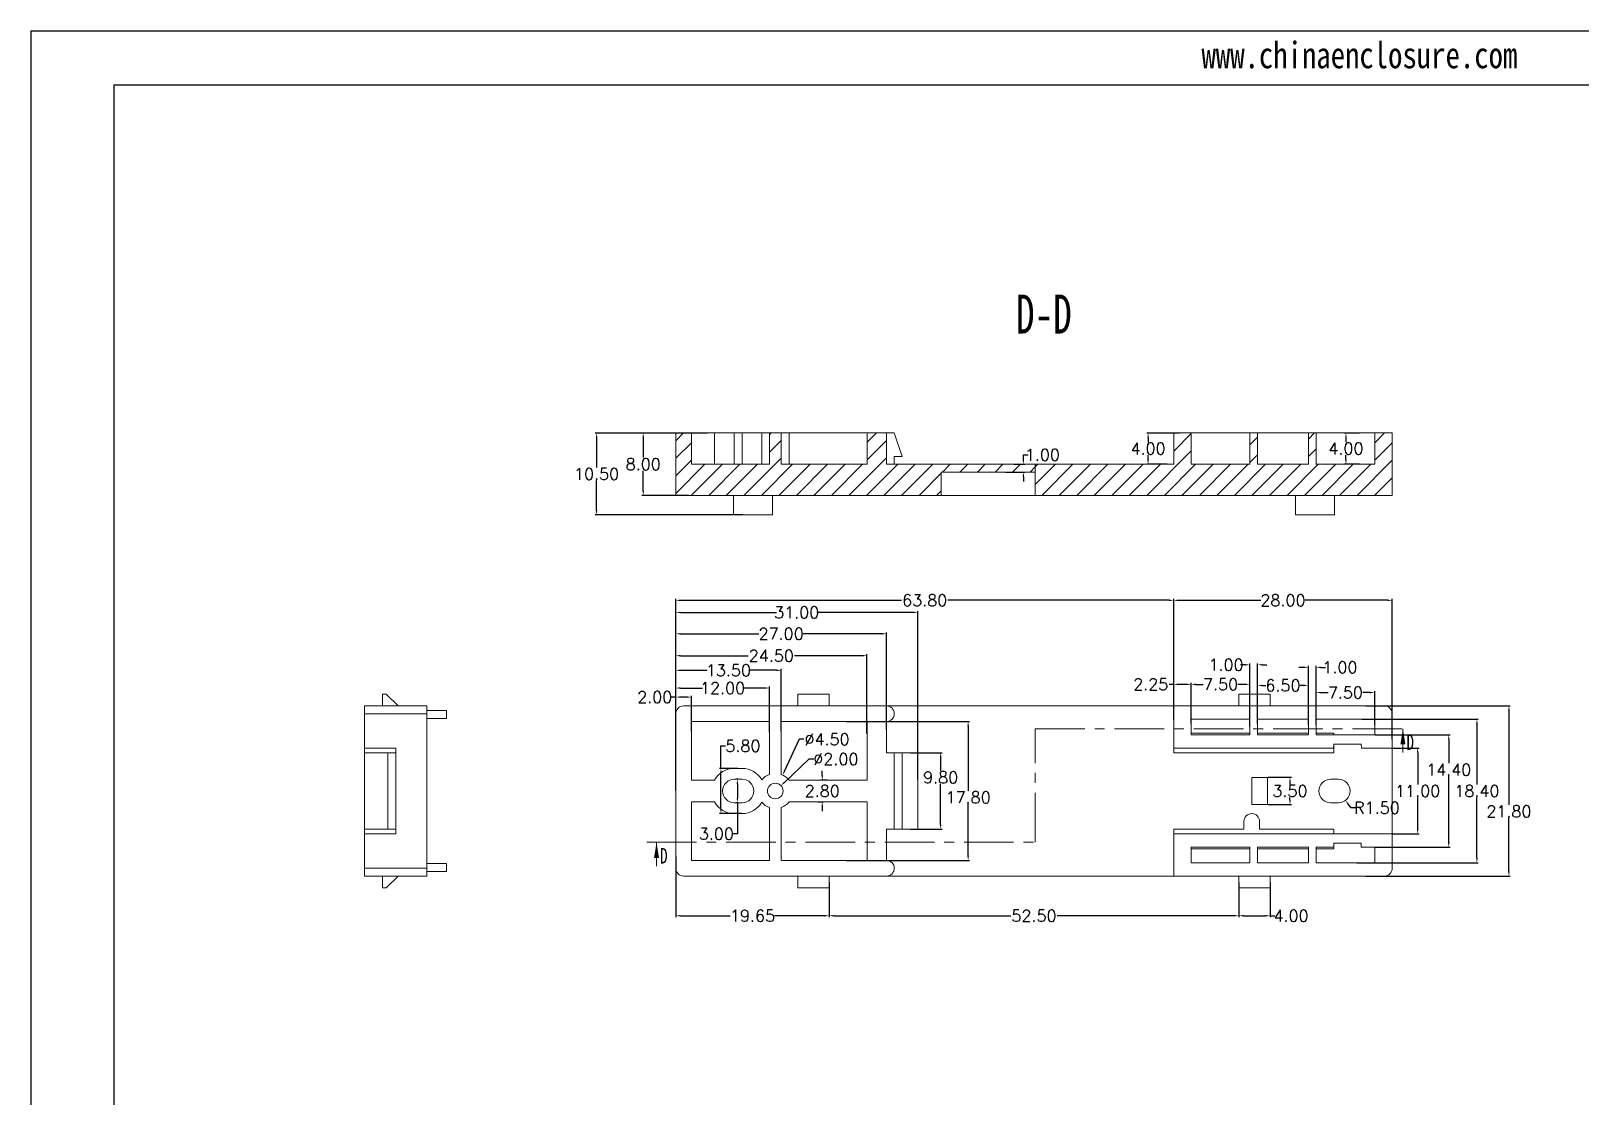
# Model space of a CAD drawing. Header units: inches. Extents: x 2307 to 3202, y 573 to 864.
# Drawn here: x 2791.4 to 2989.9, y 726.8 to 863.3 of the extents above; entities that cross this region are included whole.
import ezdxf

# ---------------------------------------------------------------- set-up
doc = ezdxf.new("R2010")
doc.units = ezdxf.units.IN
doc.linetypes.add('CENTER', pattern=[10.16, 6.35, -1.27, 1.27, -1.27])
doc.layers.add('10', color=7, linetype='Continuous')
doc.layers.add('文字', color=81, linetype='Continuous')
doc.styles.add('SLDTEXTSTYLE6', font='TXT', dxfattribs={"width": 0.7})
doc.styles.get("Standard").update_dxf_attribs({"font": 'txt', "bigfont": 'gbcbig.shx'})
doc.styles.add('宋体', font='', dxfattribs={"width": 0.8, "height": 3.5})
doc.styles.get('宋体').set_extended_font_data('SimSun')
doc.dimstyles.new('2', dxfattribs={"dimtxt": 1.5, "dimasz": 0.6, "dimexe": 0.18, "dimexo": 0.0625, "dimgap": 0.09, "dimtad": 0, "dimtih": 1, "dimtoh": 1, "dimzin": 0, "dimdsep": 46, "dimtxsty": 'Standard', "dimcen": 0, "dimadec": 0, "dimazin": 2, "dimtfac": 1, "dimtofl": 0, "dimtmove": 0, "dimatfit": 3, "dimfxl": 1, "dimtolj": 1, "dimtzin": 0, "dimarcsym": 0})

# ---------------------------------------------------------------- blocks, each defined once
blk = doc.blocks.new('*D227')
at = {"color": 0, "lineweight": -2, "transparency": 16777216}
for p, q in [((2874.01, 773.59), (2874.01, 778.14)), ((2876.01, 773.59), (2876.01, 778.14)), ((2874.01, 777.96), (2873.41, 777.96)), ((2875.41, 777.96), (2874.61, 777.96))]:
    blk.add_line(p, q, dxfattribs=at)
at = {"color": 0, "transparency": 16777216}
for points in [[(2874.61, 778.06), (2874.61, 777.86), (2874.01, 777.96)], [(2875.41, 778.06), (2875.41, 777.86), (2876.01, 777.96)]]:
    blk.add_solid(points, dxfattribs=at)
at = {"layer": 'Defpoints', "color": 0, "transparency": 16777216}
for p in [(2874.01, 777.96), (2874.01, 773.53), (2876.01, 773.53)]:
    blk.add_point(p, dxfattribs=at)
at = {"color": 0, "transparency": 16777216, "insert": (2871.32, 777.96), "char_height": 1.5, "attachment_point": 5}
blk.add_mtext('\\A1;2.00', dxfattribs=at)
blk = doc.blocks.new('*D228')
at = {"color": 0, "lineweight": -2, "transparency": 16777216}
for p, q in [((2874.01, 773.48), (2874.01, 779.3)), ((2874.61, 779.12), (2877.42, 779.12)), ((2885.41, 779.12), (2882.6, 779.12)), ((2886.01, 773.48), (2886.01, 779.3))]:
    blk.add_line(p, q, dxfattribs=at)
at = {"color": 0, "transparency": 16777216}
for points in [[(2874.61, 779.22), (2874.61, 779.02), (2874.01, 779.12)], [(2885.41, 779.22), (2885.41, 779.02), (2886.01, 779.12)]]:
    blk.add_solid(points, dxfattribs=at)
at = {"layer": 'Defpoints', "color": 0, "transparency": 16777216}
for p in [(2874.01, 779.12), (2874.01, 773.42), (2886.01, 773.42)]:
    blk.add_point(p, dxfattribs=at)
at = {"color": 0, "transparency": 16777216, "insert": (2880.01, 779.12), "char_height": 1.5, "attachment_point": 5}
blk.add_mtext('\\A1;12.00', dxfattribs=at)
blk = doc.blocks.new('*D229')
at = {"color": 0, "lineweight": -2, "transparency": 16777216}
for p, q in [((2874.01, 771.77), (2874.01, 781.57)), ((2874.61, 781.39), (2878.05, 781.39)), ((2886.91, 781.39), (2883.48, 781.39)), ((2887.51, 773.54), (2887.51, 781.57))]:
    blk.add_line(p, q, dxfattribs=at)
at = {"color": 0, "transparency": 16777216}
for points in [[(2874.61, 781.49), (2874.61, 781.29), (2874.01, 781.39)], [(2886.91, 781.49), (2886.91, 781.29), (2887.51, 781.39)]]:
    blk.add_solid(points, dxfattribs=at)
at = {"layer": 'Defpoints', "color": 0, "transparency": 16777216}
for p in [(2874.01, 781.39), (2887.51, 773.47), (2874.01, 771.7)]:
    blk.add_point(p, dxfattribs=at)
at = {"color": 0, "transparency": 16777216, "insert": (2880.76, 781.39), "char_height": 1.5, "attachment_point": 5}
blk.add_mtext('\\A1;13.50', dxfattribs=at)
blk = doc.blocks.new('*D230')
at = {"color": 0, "lineweight": -2, "transparency": 16777216}
for p, q in [((2874.01, 757.54), (2874.01, 749.76)), ((2893.66, 753.46), (2893.66, 749.76)), ((2874.61, 749.94), (2881, 749.94)), ((2893.06, 749.94), (2886.68, 749.94))]:
    blk.add_line(p, q, dxfattribs=at)
at = {"color": 0, "transparency": 16777216}
for points in [[(2874.61, 750.04), (2874.61, 749.84), (2874.01, 749.94)], [(2893.06, 750.04), (2893.06, 749.84), (2893.66, 749.94)]]:
    blk.add_solid(points, dxfattribs=at)
at = {"layer": 'Defpoints', "color": 0, "transparency": 16777216}
for p in [(2874.01, 757.6), (2893.66, 753.53), (2874.01, 749.94)]:
    blk.add_point(p, dxfattribs=at)
at = {"color": 0, "transparency": 16777216, "insert": (2883.84, 749.94), "char_height": 1.5, "attachment_point": 5}
blk.add_mtext('\\A1;19.65', dxfattribs=at)
blk = doc.blocks.new('*D231')
at = {"color": 0, "lineweight": -2, "transparency": 16777216}
for p, q in [((2893.66, 754.21), (2893.66, 749.76)), ((2946.16, 753.46), (2946.16, 749.76)), ((2894.26, 749.94), (2916.95, 749.94)), ((2945.56, 749.94), (2922.88, 749.94))]:
    blk.add_line(p, q, dxfattribs=at)
at = {"color": 0, "transparency": 16777216}
for points in [[(2894.26, 750.04), (2894.26, 749.84), (2893.66, 749.94)], [(2945.56, 750.04), (2945.56, 749.84), (2946.16, 749.94)]]:
    blk.add_solid(points, dxfattribs=at)
at = {"layer": 'Defpoints', "color": 0, "transparency": 16777216}
for p in [(2893.66, 754.28), (2946.16, 753.53), (2946.16, 749.94)]:
    blk.add_point(p, dxfattribs=at)
at = {"color": 0, "transparency": 16777216, "insert": (2919.91, 749.94), "char_height": 1.5, "attachment_point": 5}
blk.add_mtext('\\A1;52.50', dxfattribs=at)
blk = doc.blocks.new('*D232')
at = {"color": 0, "lineweight": -2, "transparency": 16777216}
for p, q in [((2946.16, 754.21), (2946.16, 749.76)), ((2950.16, 754.21), (2950.16, 749.76)), ((2946.76, 749.94), (2949.56, 749.94)), ((2950.16, 749.94), (2950.76, 749.94))]:
    blk.add_line(p, q, dxfattribs=at)
at = {"color": 0, "transparency": 16777216}
for points in [[(2946.76, 750.04), (2946.76, 749.84), (2946.16, 749.94)], [(2949.56, 750.04), (2949.56, 749.84), (2950.16, 749.94)]]:
    blk.add_solid(points, dxfattribs=at)
at = {"layer": 'Defpoints', "color": 0, "transparency": 16777216}
for p in [(2946.16, 754.28), (2950.16, 754.28), (2950.16, 749.94)]:
    blk.add_point(p, dxfattribs=at)
at = {"color": 0, "transparency": 16777216, "insert": (2952.85, 749.94), "char_height": 1.5, "attachment_point": 5}
blk.add_mtext('\\A1;4.00', dxfattribs=at)
blk = doc.blocks.new('*D233')
at = {"color": 0, "lineweight": -2, "transparency": 16777216}
for p, q in [((2874.01, 772.33), (2874.01, 783.44)), ((2874.61, 783.26), (2883.3, 783.26)), ((2897.91, 783.26), (2889.23, 783.26)), ((2898.51, 773.31), (2898.51, 783.44))]:
    blk.add_line(p, q, dxfattribs=at)
at = {"color": 0, "transparency": 16777216}
for points in [[(2874.61, 783.36), (2874.61, 783.16), (2874.01, 783.26)], [(2897.91, 783.36), (2897.91, 783.16), (2898.51, 783.26)]]:
    blk.add_solid(points, dxfattribs=at)
at = {"layer": 'Defpoints', "color": 0, "transparency": 16777216}
for p in [(2898.51, 783.26), (2874.01, 772.26), (2898.51, 773.25)]:
    blk.add_point(p, dxfattribs=at)
at = {"color": 0, "transparency": 16777216, "insert": (2886.26, 783.26), "char_height": 1.5, "attachment_point": 5}
blk.add_mtext('\\A1;24.50', dxfattribs=at)
blk = doc.blocks.new('*D234')
at = {"color": 0, "lineweight": -2, "transparency": 16777216}
for p, q in [((2874.01, 771.77), (2874.01, 786.25)), ((2874.61, 786.07), (2884.67, 786.07)), ((2900.41, 786.07), (2890.35, 786.07)), ((2901.01, 773.78), (2901.01, 786.25))]:
    blk.add_line(p, q, dxfattribs=at)
at = {"color": 0, "transparency": 16777216}
for points in [[(2874.61, 786.17), (2874.61, 785.97), (2874.01, 786.07)], [(2900.41, 786.17), (2900.41, 785.97), (2901.01, 786.07)]]:
    blk.add_solid(points, dxfattribs=at)
at = {"layer": 'Defpoints', "color": 0, "transparency": 16777216}
for p in [(2874.01, 786.07), (2901.01, 773.72), (2874.01, 771.7)]:
    blk.add_point(p, dxfattribs=at)
at = {"color": 0, "transparency": 16777216, "insert": (2887.51, 786.07), "char_height": 1.5, "attachment_point": 5}
blk.add_mtext('\\A1;27.00', dxfattribs=at)
blk = doc.blocks.new('*D235')
at = {"color": 0, "lineweight": -2, "transparency": 16777216}
for p, q in [((2874.01, 769.38), (2874.01, 788.99)), ((2874.61, 788.81), (2886.92, 788.81)), ((2904.41, 788.81), (2892.1, 788.81)), ((2905.01, 767.4), (2905.01, 788.99))]:
    blk.add_line(p, q, dxfattribs=at)
at = {"color": 0, "transparency": 16777216}
for points in [[(2874.61, 788.91), (2874.61, 788.71), (2874.01, 788.81)], [(2904.41, 788.91), (2904.41, 788.71), (2905.01, 788.81)]]:
    blk.add_solid(points, dxfattribs=at)
at = {"layer": 'Defpoints', "color": 0, "transparency": 16777216}
for p in [(2905.01, 788.81), (2874.01, 769.32), (2905.01, 767.33)]:
    blk.add_point(p, dxfattribs=at)
at = {"color": 0, "transparency": 16777216, "insert": (2889.51, 788.81), "char_height": 1.5, "attachment_point": 5}
blk.add_mtext('\\A1;31.00', dxfattribs=at)
blk = doc.blocks.new('*D236')
at = {"color": 0, "lineweight": -2, "transparency": 16777216}
for p, q in [((2874.01, 765.99), (2874.01, 790.54)), ((2874.61, 790.36), (2902.95, 790.36)), ((2937.21, 790.36), (2908.88, 790.36)), ((2937.81, 776.06), (2937.81, 790.54))]:
    blk.add_line(p, q, dxfattribs=at)
at = {"color": 0, "transparency": 16777216}
for points in [[(2874.61, 790.46), (2874.61, 790.26), (2874.01, 790.36)], [(2937.21, 790.46), (2937.21, 790.26), (2937.81, 790.36)]]:
    blk.add_solid(points, dxfattribs=at)
at = {"layer": 'Defpoints', "color": 0, "transparency": 16777216}
for p in [(2937.81, 790.36), (2937.81, 776), (2874.01, 765.93)]:
    blk.add_point(p, dxfattribs=at)
at = {"color": 0, "transparency": 16777216, "insert": (2905.91, 790.36), "char_height": 1.5, "attachment_point": 5}
blk.add_mtext('\\A1;63.80', dxfattribs=at)
blk = doc.blocks.new('*D237')
at = {"color": 0, "lineweight": -2, "transparency": 16777216}
for p, q in [((2937.81, 779.59), (2937.21, 779.59)), ((2937.81, 775.06), (2937.81, 779.77)), ((2939.46, 779.59), (2938.41, 779.59)), ((2940.06, 774.53), (2940.06, 779.77))]:
    blk.add_line(p, q, dxfattribs=at)
at = {"color": 0, "transparency": 16777216}
for points in [[(2938.41, 779.69), (2938.41, 779.49), (2937.81, 779.59)], [(2939.46, 779.69), (2939.46, 779.49), (2940.06, 779.59)]]:
    blk.add_solid(points, dxfattribs=at)
at = {"layer": 'Defpoints', "color": 0, "transparency": 16777216}
for p in [(2937.81, 779.59), (2937.81, 775), (2940.06, 774.47)]:
    blk.add_point(p, dxfattribs=at)
at = {"color": 0, "transparency": 16777216, "insert": (2934.87, 779.59), "char_height": 1.5, "attachment_point": 5}
blk.add_mtext('\\A1;2.25', dxfattribs=at)
blk = doc.blocks.new('*D238')
at = {"color": 0, "lineweight": -2, "transparency": 16777216}
for p, q in [((2940.06, 774.53), (2940.06, 779.77)), ((2940.66, 779.59), (2941.6, 779.59)), ((2946.96, 779.59), (2946.03, 779.59)), ((2947.56, 774.19), (2947.56, 779.77))]:
    blk.add_line(p, q, dxfattribs=at)
at = {"color": 0, "transparency": 16777216}
for points in [[(2940.66, 779.69), (2940.66, 779.49), (2940.06, 779.59)], [(2946.96, 779.69), (2946.96, 779.49), (2947.56, 779.59)]]:
    blk.add_solid(points, dxfattribs=at)
at = {"layer": 'Defpoints', "color": 0, "transparency": 16777216}
for p in [(2947.56, 779.59), (2940.06, 774.47), (2947.56, 774.13)]:
    blk.add_point(p, dxfattribs=at)
at = {"color": 0, "transparency": 16777216, "insert": (2943.81, 779.59), "char_height": 1.5, "attachment_point": 5}
blk.add_mtext('\\A1;7.50', dxfattribs=at)
blk = doc.blocks.new('*D239')
at = {"color": 0, "lineweight": -2, "transparency": 16777216}
for p, q in [((2946.96, 782.1), (2946.36, 782.1)), ((2947.56, 774.54), (2947.56, 782.28)), ((2948.56, 774.54), (2948.56, 782.28)), ((2949.16, 782.1), (2949.76, 782.1))]:
    blk.add_line(p, q, dxfattribs=at)
at = {"color": 0, "transparency": 16777216}
for points in [[(2946.96, 782.2), (2946.96, 782), (2947.56, 782.1)], [(2949.16, 782.2), (2949.16, 782), (2948.56, 782.1)]]:
    blk.add_solid(points, dxfattribs=at)
at = {"layer": 'Defpoints', "color": 0, "transparency": 16777216}
for p in [(2948.56, 782.1), (2947.56, 774.48), (2948.56, 774.48)]:
    blk.add_point(p, dxfattribs=at)
at = {"color": 0, "transparency": 16777216, "insert": (2944.52, 782.1), "char_height": 1.5, "attachment_point": 5}
blk.add_mtext('\\A1;1.00', dxfattribs=at)
blk = doc.blocks.new('*D240')
at = {"color": 0, "lineweight": -2, "transparency": 16777216}
for p, q in [((2948.56, 774.54), (2948.56, 779.63)), ((2949.16, 779.45), (2949.6, 779.45)), ((2954.46, 779.45), (2954.03, 779.45)), ((2955.06, 774.54), (2955.06, 779.63))]:
    blk.add_line(p, q, dxfattribs=at)
at = {"color": 0, "transparency": 16777216}
for points in [[(2949.16, 779.55), (2949.16, 779.35), (2948.56, 779.45)], [(2954.46, 779.55), (2954.46, 779.35), (2955.06, 779.45)]]:
    blk.add_solid(points, dxfattribs=at)
at = {"layer": 'Defpoints', "color": 0, "transparency": 16777216}
for p in [(2955.06, 779.45), (2948.56, 774.48), (2955.06, 774.48)]:
    blk.add_point(p, dxfattribs=at)
at = {"color": 0, "transparency": 16777216, "insert": (2951.81, 779.45), "char_height": 1.5, "attachment_point": 5}
blk.add_mtext('\\A1;6.50', dxfattribs=at)
blk = doc.blocks.new('*D241')
at = {"color": 0, "lineweight": -2, "transparency": 16777216}
for p, q in [((2954.46, 781.77), (2953.86, 781.77)), ((2955.06, 774.35), (2955.06, 781.95)), ((2956.06, 774.35), (2956.06, 781.95)), ((2956.66, 781.77), (2957.26, 781.77))]:
    blk.add_line(p, q, dxfattribs=at)
at = {"color": 0, "transparency": 16777216}
for points in [[(2954.46, 781.87), (2954.46, 781.67), (2955.06, 781.77)], [(2956.66, 781.87), (2956.66, 781.67), (2956.06, 781.77)]]:
    blk.add_solid(points, dxfattribs=at)
at = {"layer": 'Defpoints', "color": 0, "transparency": 16777216}
for p in [(2956.06, 781.77), (2955.06, 774.28), (2956.06, 774.28)]:
    blk.add_point(p, dxfattribs=at)
at = {"color": 0, "transparency": 16777216, "insert": (2959.1, 781.77), "char_height": 1.5, "attachment_point": 5}
blk.add_mtext('\\A1;1.00', dxfattribs=at)
blk = doc.blocks.new('*D242')
at = {"color": 0, "lineweight": -2, "transparency": 16777216}
for p, q in [((2956.06, 774.41), (2956.06, 778.72)), ((2956.66, 778.54), (2957.6, 778.54)), ((2962.96, 778.54), (2962.03, 778.54)), ((2963.56, 774.41), (2963.56, 778.72))]:
    blk.add_line(p, q, dxfattribs=at)
at = {"color": 0, "transparency": 16777216}
for points in [[(2956.66, 778.64), (2956.66, 778.44), (2956.06, 778.54)], [(2962.96, 778.64), (2962.96, 778.44), (2963.56, 778.54)]]:
    blk.add_solid(points, dxfattribs=at)
at = {"layer": 'Defpoints', "color": 0, "transparency": 16777216}
for p in [(2963.56, 778.54), (2956.06, 774.35), (2963.56, 774.35)]:
    blk.add_point(p, dxfattribs=at)
at = {"color": 0, "transparency": 16777216, "insert": (2959.81, 778.54), "char_height": 1.5, "attachment_point": 5}
blk.add_mtext('\\A1;7.50', dxfattribs=at)
blk = doc.blocks.new('*D243')
at = {"color": 0, "lineweight": -2, "transparency": 16777216}
for p, q in [((2937.81, 776.06), (2937.81, 790.54)), ((2938.41, 790.36), (2948.97, 790.36)), ((2965.21, 790.36), (2954.65, 790.36)), ((2965.81, 772.55), (2965.81, 790.54))]:
    blk.add_line(p, q, dxfattribs=at)
at = {"color": 0, "transparency": 16777216}
for points in [[(2938.41, 790.46), (2938.41, 790.26), (2937.81, 790.36)], [(2965.21, 790.46), (2965.21, 790.26), (2965.81, 790.36)]]:
    blk.add_solid(points, dxfattribs=at)
at = {"layer": 'Defpoints', "color": 0, "transparency": 16777216}
for p in [(2937.81, 790.36), (2937.81, 776), (2965.81, 772.49)]:
    blk.add_point(p, dxfattribs=at)
at = {"color": 0, "transparency": 16777216, "insert": (2951.81, 790.36), "char_height": 1.5, "attachment_point": 5}
blk.add_mtext('\\A1;28.00', dxfattribs=at)
blk = doc.blocks.new('*D261')
at = {"color": 0, "lineweight": -2, "transparency": 16777216}
for p, q in [((2965.88, 771.43), (2969.25, 771.43)), ((2969.07, 770.83), (2969.07, 766.77)), ((2969.07, 761.03), (2969.07, 765.09)), ((2965.88, 760.43), (2969.25, 760.43))]:
    blk.add_line(p, q, dxfattribs=at)
at = {"color": 0, "transparency": 16777216}
for points in [[(2968.97, 770.83), (2969.17, 770.83), (2969.07, 771.43)], [(2968.97, 761.03), (2969.17, 761.03), (2969.07, 760.43)]]:
    blk.add_solid(points, dxfattribs=at)
at = {"layer": 'Defpoints', "color": 0, "transparency": 16777216}
for p in [(2965.81, 771.43), (2969.07, 771.43), (2965.81, 760.43)]:
    blk.add_point(p, dxfattribs=at)
at = {"color": 0, "transparency": 16777216, "insert": (2969.07, 765.93), "char_height": 1.5, "attachment_point": 5}
blk.add_mtext('\\A1;11.00', dxfattribs=at)
blk = doc.blocks.new('*D262')
at = {"color": 0, "lineweight": -2, "transparency": 16777216}
for p, q in [((2963.63, 773.13), (2973.23, 773.13)), ((2973.05, 772.53), (2973.05, 769.49)), ((2973.05, 759.33), (2973.05, 767.81)), ((2963.63, 758.73), (2973.23, 758.73))]:
    blk.add_line(p, q, dxfattribs=at)
at = {"color": 0, "transparency": 16777216}
for points in [[(2972.95, 772.53), (2973.15, 772.53), (2973.05, 773.13)], [(2972.95, 759.33), (2973.15, 759.33), (2973.05, 758.73)]]:
    blk.add_solid(points, dxfattribs=at)
at = {"layer": 'Defpoints', "color": 0, "transparency": 16777216}
for p in [(2963.56, 773.13), (2963.56, 758.73), (2973.05, 758.73)]:
    blk.add_point(p, dxfattribs=at)
at = {"color": 0, "transparency": 16777216, "insert": (2973.05, 768.65), "char_height": 1.5, "attachment_point": 5}
blk.add_mtext('\\A1;14.40', dxfattribs=at)
blk = doc.blocks.new('*D263')
at = {"color": 0, "lineweight": -2, "transparency": 16777216}
for p, q in [((2961.92, 775.13), (2976.84, 775.13)), ((2976.66, 774.53), (2976.66, 766.77)), ((2976.66, 757.33), (2976.66, 765.09)), ((2961.26, 756.73), (2976.84, 756.73))]:
    blk.add_line(p, q, dxfattribs=at)
at = {"color": 0, "transparency": 16777216}
for points in [[(2976.56, 774.53), (2976.76, 774.53), (2976.66, 775.13)], [(2976.56, 757.33), (2976.76, 757.33), (2976.66, 756.73)]]:
    blk.add_solid(points, dxfattribs=at)
at = {"layer": 'Defpoints', "color": 0, "transparency": 16777216}
for p in [(2961.85, 775.13), (2961.2, 756.73), (2976.66, 756.73)]:
    blk.add_point(p, dxfattribs=at)
at = {"color": 0, "transparency": 16777216, "insert": (2976.66, 765.93), "char_height": 1.5, "attachment_point": 5}
blk.add_mtext('\\A1;18.40', dxfattribs=at)
blk = doc.blocks.new('*D264')
at = {"color": 0, "lineweight": -2, "transparency": 16777216}
for p, q in [((2962.41, 776.83), (2980.94, 776.83)), ((2980.76, 776.23), (2980.76, 764.15)), ((2980.76, 755.63), (2980.76, 762.47)), ((2962.41, 755.03), (2980.94, 755.03))]:
    blk.add_line(p, q, dxfattribs=at)
at = {"color": 0, "transparency": 16777216}
for points in [[(2980.66, 776.23), (2980.86, 776.23), (2980.76, 776.83)], [(2980.66, 755.63), (2980.86, 755.63), (2980.76, 755.03)]]:
    blk.add_solid(points, dxfattribs=at)
at = {"layer": 'Defpoints', "color": 0, "transparency": 16777216}
for p in [(2962.35, 776.83), (2962.35, 755.03), (2980.76, 755.03)]:
    blk.add_point(p, dxfattribs=at)
at = {"color": 0, "transparency": 16777216, "insert": (2980.76, 763.31), "char_height": 1.5, "attachment_point": 5}
blk.add_mtext('\\A1;21.80', dxfattribs=at)
blk = doc.blocks.new('*D265')
at = {"color": 0, "lineweight": -2, "transparency": 16777216}
for p, q in [((2960.54, 763.77), (2960.18, 764.25)), ((2961.14, 763.77), (2960.54, 763.77))]:
    blk.add_line(p, q, dxfattribs=at)
at = {"color": 0, "transparency": 16777216}
blk.add_solid([(2960.26, 764.31), (2960.1, 764.19), (2959.82, 764.73)], dxfattribs=at)
at = {"layer": 'Defpoints', "color": 0, "transparency": 16777216}
for p in [(2958.91, 765.93), (2959.82, 764.73)]:
    blk.add_point(p, dxfattribs=at)
at = {"color": 0, "transparency": 16777216, "insert": (2963.85, 763.77), "char_height": 1.5, "attachment_point": 5}
blk.add_mtext('\\A1;R1.50', dxfattribs=at)
blk = doc.blocks.new('*D266')
at = {"color": 0, "lineweight": -2, "transparency": 16777216}
for p, q in [((2949.88, 767.68), (2952.89, 767.68)), ((2952.71, 767.08), (2952.71, 766.77)), ((2949.88, 764.18), (2952.89, 764.18)), ((2952.71, 764.78), (2952.71, 765.09))]:
    blk.add_line(p, q, dxfattribs=at)
at = {"color": 0, "transparency": 16777216}
for points in [[(2952.61, 767.08), (2952.81, 767.08), (2952.71, 767.68)], [(2952.61, 764.78), (2952.81, 764.78), (2952.71, 764.18)]]:
    blk.add_solid(points, dxfattribs=at)
at = {"layer": 'Defpoints', "color": 0, "transparency": 16777216}
for p in [(2949.81, 767.68), (2952.71, 767.68), (2949.81, 764.18)]:
    blk.add_point(p, dxfattribs=at)
at = {"color": 0, "transparency": 16777216, "insert": (2952.71, 765.93), "char_height": 1.5, "attachment_point": 5}
blk.add_mtext('\\A1;3.50', dxfattribs=at)
blk = doc.blocks.new('*D267')
at = {"color": 0, "lineweight": -2, "transparency": 16777216}
for p, q in [((2904.08, 770.83), (2908.13, 770.83)), ((2907.95, 770.23), (2907.95, 768.51)), ((2907.95, 761.63), (2907.95, 766.83)), ((2904.08, 761.03), (2908.13, 761.03))]:
    blk.add_line(p, q, dxfattribs=at)
at = {"color": 0, "transparency": 16777216}
for points in [[(2907.85, 770.23), (2908.05, 770.23), (2907.95, 770.83)], [(2907.85, 761.63), (2908.05, 761.63), (2907.95, 761.03)]]:
    blk.add_solid(points, dxfattribs=at)
at = {"layer": 'Defpoints', "color": 0, "transparency": 16777216}
for p in [(2904.01, 770.83), (2907.95, 770.83), (2904.01, 761.03)]:
    blk.add_point(p, dxfattribs=at)
at = {"color": 0, "transparency": 16777216, "insert": (2907.95, 767.67), "char_height": 1.5, "attachment_point": 5}
blk.add_mtext('\\A1;9.80', dxfattribs=at)
blk = doc.blocks.new('*D268')
at = {"color": 0, "lineweight": -2, "transparency": 16777216}
for p, q in [((2892.78, 767.93), (2892.78, 768.53)), ((2893.46, 767.33), (2892.6, 767.33)), ((2892.24, 764.53), (2892.96, 764.53)), ((2892.78, 763.93), (2892.78, 763.33))]:
    blk.add_line(p, q, dxfattribs=at)
at = {"color": 0, "transparency": 16777216}
for points in [[(2892.68, 767.93), (2892.88, 767.93), (2892.78, 767.33)], [(2892.68, 763.93), (2892.88, 763.93), (2892.78, 764.53)]]:
    blk.add_solid(points, dxfattribs=at)
at = {"layer": 'Defpoints', "color": 0, "transparency": 16777216}
for p in [(2892.78, 767.33), (2893.52, 767.33), (2892.18, 764.53)]:
    blk.add_point(p, dxfattribs=at)
at = {"color": 0, "transparency": 16777216, "insert": (2892.78, 765.93), "char_height": 1.5, "attachment_point": 5}
blk.add_mtext('\\A1;2.80', dxfattribs=at)
blk = doc.blocks.new('*D269')
at = {"color": 0, "lineweight": -2, "transparency": 16777216}
for p, q in [((2895.84, 774.83), (2911.65, 774.83)), ((2911.47, 774.23), (2911.47, 765.95)), ((2911.47, 757.63), (2911.47, 764.27)), ((2895.84, 757.03), (2911.65, 757.03))]:
    blk.add_line(p, q, dxfattribs=at)
at = {"color": 0, "transparency": 16777216}
for points in [[(2911.37, 774.23), (2911.57, 774.23), (2911.47, 774.83)], [(2911.37, 757.63), (2911.57, 757.63), (2911.47, 757.03)]]:
    blk.add_solid(points, dxfattribs=at)
at = {"layer": 'Defpoints', "color": 0, "transparency": 16777216}
for p in [(2895.78, 774.83), (2911.47, 774.83), (2895.78, 757.03)]:
    blk.add_point(p, dxfattribs=at)
at = {"color": 0, "transparency": 16777216, "insert": (2911.47, 765.11), "char_height": 1.5, "attachment_point": 5}
blk.add_mtext('\\A1;17.80', dxfattribs=at)
blk = doc.blocks.new('*D270')
at = {"color": 0, "lineweight": -2, "transparency": 16777216}
for p, q in [((2879.8, 768.83), (2879.8, 771.7)), ((2879.8, 771.7), (2880.4, 771.7)), ((2881.95, 768.83), (2879.62, 768.83)), ((2879.8, 763.63), (2879.8, 768.23)), ((2882.45, 763.03), (2879.62, 763.03))]:
    blk.add_line(p, q, dxfattribs=at)
at = {"color": 0, "transparency": 16777216}
for points in [[(2879.7, 768.23), (2879.9, 768.23), (2879.8, 768.83)], [(2879.7, 763.63), (2879.9, 763.63), (2879.8, 763.03)]]:
    blk.add_solid(points, dxfattribs=at)
at = {"layer": 'Defpoints', "color": 0, "transparency": 16777216}
for p in [(2879.8, 768.83), (2882.01, 768.83), (2882.51, 763.03)]:
    blk.add_point(p, dxfattribs=at)
at = {"color": 0, "transparency": 16777216, "insert": (2882.62, 771.7), "char_height": 1.5, "attachment_point": 5}
blk.add_mtext('\\A1;5.80', dxfattribs=at)
blk = doc.blocks.new('*D271')
at = {"color": 0, "lineweight": -2, "transparency": 16777216}
for p, q in [((2881.95, 767.43), (2881.73, 767.43)), ((2881.91, 766.83), (2881.91, 765.03)), ((2881.95, 764.43), (2881.73, 764.43)), ((2881.91, 764.43), (2881.91, 760.45)), ((2881.91, 760.45), (2881.31, 760.45))]:
    blk.add_line(p, q, dxfattribs=at)
at = {"color": 0, "transparency": 16777216}
for points in [[(2881.81, 766.83), (2882.01, 766.83), (2881.91, 767.43)], [(2881.81, 765.03), (2882.01, 765.03), (2881.91, 764.43)]]:
    blk.add_solid(points, dxfattribs=at)
at = {"layer": 'Defpoints', "color": 0, "transparency": 16777216}
for p in [(2881.91, 767.43), (2882.01, 767.43), (2882.01, 764.43)]:
    blk.add_point(p, dxfattribs=at)
at = {"color": 0, "transparency": 16777216, "insert": (2879.22, 760.45), "char_height": 1.5, "attachment_point": 5}
blk.add_mtext('\\A1;3.00', dxfattribs=at)
blk = doc.blocks.new('*D272')
at = {"color": 0, "lineweight": -2, "transparency": 16777216}
for p, q in [((2889.83, 772.55), (2887.96, 768.51)), ((2890.43, 772.55), (2889.83, 772.55))]:
    blk.add_line(p, q, dxfattribs=at)
at = {"color": 0, "transparency": 16777216}
blk.add_solid([(2887.87, 768.56), (2888.05, 768.47), (2887.71, 767.97)], dxfattribs=at)
at = {"layer": 'Defpoints', "color": 0, "transparency": 16777216}
for p in [(2887.71, 767.97), (2885.82, 763.89)]:
    blk.add_point(p, dxfattribs=at)
at = {"color": 0, "transparency": 16777216, "insert": (2893.4, 772.55), "char_height": 1.5, "attachment_point": 5}
blk.add_mtext('\\A1;∅4.50', dxfattribs=at)
blk = doc.blocks.new('*D273')
at = {"color": 0, "lineweight": -2, "transparency": 16777216}
for p, q in [((2891.08, 770.02), (2887.93, 767.03)), ((2891.68, 770.02), (2891.08, 770.02))]:
    blk.add_line(p, q, dxfattribs=at)
at = {"color": 0, "transparency": 16777216}
blk.add_solid([(2887.86, 767.1), (2887.99, 766.96), (2887.49, 766.62)], dxfattribs=at)
at = {"layer": 'Defpoints', "color": 0, "transparency": 16777216}
for p in [(2887.49, 766.62), (2886.04, 765.24)]:
    blk.add_point(p, dxfattribs=at)
at = {"color": 0, "transparency": 16777216, "insert": (2894.52, 770.02), "char_height": 1.5, "attachment_point": 5}
blk.add_mtext('\\A1;∅2.00', dxfattribs=at)
blk = doc.blocks.new('*D285')
at = {"color": 0, "lineweight": -2, "transparency": 16777216}
for p, q in [((2961.62, 811.8), (2959.7, 811.8)), ((2959.88, 811.2), (2959.88, 810.64)), ((2961.62, 807.8), (2959.7, 807.8)), ((2959.88, 808.4), (2959.88, 808.96))]:
    blk.add_line(p, q, dxfattribs=at)
at = {"color": 0, "transparency": 16777216}
for points in [[(2959.78, 811.2), (2959.98, 811.2), (2959.88, 811.8)], [(2959.78, 808.4), (2959.98, 808.4), (2959.88, 807.8)]]:
    blk.add_solid(points, dxfattribs=at)
at = {"layer": 'Defpoints', "color": 0, "transparency": 16777216}
for p in [(2959.88, 811.8), (2961.69, 811.8), (2961.69, 807.8)]:
    blk.add_point(p, dxfattribs=at)
at = {"color": 0, "transparency": 16777216, "insert": (2959.88, 809.8), "char_height": 1.5, "attachment_point": 5}
blk.add_mtext('\\A1;4.00', dxfattribs=at)
blk = doc.blocks.new('*D286')
at = {"color": 0, "lineweight": -2, "transparency": 16777216}
for p, q in [((2917.32, 807.8), (2918.73, 807.8)), ((2918.55, 808.4), (2918.55, 809)), ((2918.55, 809), (2919.15, 809)), ((2916.28, 806.8), (2918.73, 806.8)), ((2918.55, 806.2), (2918.55, 805.6))]:
    blk.add_line(p, q, dxfattribs=at)
at = {"color": 0, "transparency": 16777216}
for points in [[(2918.45, 808.4), (2918.65, 808.4), (2918.55, 807.8)], [(2918.45, 806.2), (2918.65, 806.2), (2918.55, 806.8)]]:
    blk.add_solid(points, dxfattribs=at)
at = {"layer": 'Defpoints', "color": 0, "transparency": 16777216}
for p in [(2917.26, 807.8), (2918.55, 807.8), (2916.22, 806.8)]:
    blk.add_point(p, dxfattribs=at)
at = {"color": 0, "transparency": 16777216, "insert": (2920.99, 809), "char_height": 1.5, "attachment_point": 5}
blk.add_mtext('\\A1;1.00', dxfattribs=at)
blk = doc.blocks.new('*D287')
at = {"color": 0, "lineweight": -2, "transparency": 16777216}
for p, q in [((2878.08, 811.8), (2869.66, 811.8)), ((2869.84, 811.2), (2869.84, 808.64)), ((2869.84, 804.4), (2869.84, 806.96)), ((2875.63, 803.8), (2869.66, 803.8))]:
    blk.add_line(p, q, dxfattribs=at)
at = {"color": 0, "transparency": 16777216}
for points in [[(2869.74, 811.2), (2869.94, 811.2), (2869.84, 811.8)], [(2869.74, 804.4), (2869.94, 804.4), (2869.84, 803.8)]]:
    blk.add_solid(points, dxfattribs=at)
at = {"layer": 'Defpoints', "color": 0, "transparency": 16777216}
for p in [(2869.84, 811.8), (2878.14, 811.8), (2875.69, 803.8)]:
    blk.add_point(p, dxfattribs=at)
at = {"color": 0, "transparency": 16777216, "insert": (2869.84, 807.8), "char_height": 1.5, "attachment_point": 5}
blk.add_mtext('\\A1;8.00', dxfattribs=at)
blk = doc.blocks.new('*D288')
at = {"color": 0, "lineweight": -2, "transparency": 16777216}
for p, q in [((2877.43, 811.8), (2863.68, 811.8)), ((2863.86, 811.2), (2863.86, 807.39)), ((2863.86, 801.9), (2863.86, 805.71)), ((2882.59, 801.3), (2863.68, 801.3))]:
    blk.add_line(p, q, dxfattribs=at)
at = {"color": 0, "transparency": 16777216}
for points in [[(2863.76, 811.2), (2863.96, 811.2), (2863.86, 811.8)], [(2863.76, 801.9), (2863.96, 801.9), (2863.86, 801.3)]]:
    blk.add_solid(points, dxfattribs=at)
at = {"layer": 'Defpoints', "color": 0, "transparency": 16777216}
for p in [(2863.86, 811.8), (2877.49, 811.8), (2882.65, 801.3)]:
    blk.add_point(p, dxfattribs=at)
at = {"color": 0, "transparency": 16777216, "insert": (2863.86, 806.55), "char_height": 1.5, "attachment_point": 5}
blk.add_mtext('\\A1;10.50', dxfattribs=at)
blk = doc.blocks.new('*D289')
at = {"color": 0, "lineweight": -2, "transparency": 16777216}
for p, q in [((2938.61, 811.8), (2934.35, 811.8)), ((2934.53, 811.2), (2934.53, 810.64)), ((2936.97, 807.8), (2934.35, 807.8)), ((2934.53, 808.4), (2934.53, 808.96))]:
    blk.add_line(p, q, dxfattribs=at)
at = {"color": 0, "transparency": 16777216}
for points in [[(2934.43, 811.2), (2934.63, 811.2), (2934.53, 811.8)], [(2934.43, 808.4), (2934.63, 808.4), (2934.53, 807.8)]]:
    blk.add_solid(points, dxfattribs=at)
at = {"layer": 'Defpoints', "color": 0, "transparency": 16777216}
for p in [(2934.53, 811.8), (2938.67, 811.8), (2937.03, 807.8)]:
    blk.add_point(p, dxfattribs=at)
at = {"color": 0, "transparency": 16777216, "insert": (2934.53, 809.8), "char_height": 1.5, "attachment_point": 5}
blk.add_mtext('\\A1;4.00', dxfattribs=at)

msp = doc.modelspace()

# ---------------------------------------------------------------- hatches: boundary and pattern name
at = {"linetype": 'Continuous', "lineweight": 0}
h = msp.add_hatch(dxfattribs=at)
h.set_pattern_fill('ANSI31', color=4, scale=0.5, style=0)
h.paths.add_polyline_path([(2920.068, 806.801), (2920.068, 807.801), (2901.014, 807.801), (2901.014, 811.801), (2898.514, 811.801), (2898.514, 807.801), (2887.514, 807.801), (2887.514, 811.801), (2886.014, 811.801), (2886.014, 807.801), (2876.014, 807.801), (2876.014, 811.801), (2874.014, 811.801), (2874.014, 803.801), (2908.014, 803.801), (2908.014, 806.801)], flags=0)
h = msp.add_hatch(dxfattribs=at)
h.set_pattern_fill('ANSI31', color=4, scale=0.5, style=0)
h.paths.add_polyline_path([(2937.814, 811.801), (2937.814, 807.801), (2920.068, 807.801), (2920.068, 803.801), (2965.814, 803.801), (2965.814, 811.801), (2963.564, 811.801), (2963.564, 807.801), (2956.064, 807.801), (2956.064, 811.801), (2955.064, 811.801), (2955.064, 807.801), (2948.564, 807.801), (2948.564, 811.801), (2947.564, 811.801), (2947.564, 807.801), (2940.064, 807.801), (2940.064, 811.801)], flags=0)

# ---------------------------------------------------------------- linework, layer by layer
for p, q in [((2791.397, 863.315), (3202.047, 863.315)), ((2791.397, 863.315), (2791.397, 572.957)), ((2802.023, 856.402), (3195.134, 856.402)), ((2802.023, 856.402), (2802.023, 579.87))]:
    msp.add_line(p, q)
at = {"color": 7, "linetype": 'Continuous', "lineweight": 15}
for p, q in [((2874.014, 803.801), (2874.014, 811.801)), ((2874.014, 811.801), (2876.014, 811.801)), ((2876.014, 807.801), (2876.014, 811.801)), ((2876.014, 811.801), (2878.975, 811.801)), ((2878.975, 811.801), (2878.975, 807.801)), ((2878.975, 811.801), (2881.514, 811.801)), ((2881.514, 807.801), (2881.514, 811.801)), ((2881.514, 811.801), (2882.514, 811.801)), ((2882.514, 807.801), (2882.514, 811.801)), ((2882.514, 811.801), (2885.033, 811.801)), ((2885.033, 807.801), (2885.033, 811.801)), ((2885.033, 811.801), (2886.014, 811.801)), ((2886.014, 811.801), (2886.014, 807.801)), ((2886.014, 811.801), (2887.514, 811.801)), ((2887.514, 807.801), (2887.514, 811.801)), ((2887.514, 811.801), (2888.526, 811.801)), ((2888.526, 807.801), (2888.526, 811.801)), ((2888.526, 811.801), (2898.514, 811.801)), ((2898.514, 811.801), (2898.514, 807.801)), ((2898.514, 811.801), (2901.014, 811.801)), ((2901.014, 811.801), (2901.014, 807.801)), ((2901.014, 811.801), (2902.014, 811.801)), ((2903.014, 808.801), (2902.014, 811.801)), ((2937.814, 811.801), (2940.064, 811.801)), ((2937.814, 807.801), (2937.814, 811.801)), ((2940.064, 811.801), (2940.064, 807.801)), ((2947.564, 811.801), (2940.064, 811.801)), ((2947.564, 807.801), (2947.564, 811.801)), ((2947.564, 811.801), (2948.564, 811.801)), ((2948.564, 811.801), (2948.564, 807.801)), ((2955.064, 811.801), (2948.564, 811.801)), ((2955.064, 807.801), (2955.064, 811.801)), ((2955.064, 811.801), (2956.064, 811.801)), ((2956.064, 811.801), (2956.064, 807.801)), ((2963.564, 811.801), (2956.064, 811.801)), ((2963.564, 807.801), (2963.564, 811.801)), ((2963.564, 811.801), (2965.814, 811.801)), ((2965.814, 811.801), (2965.814, 803.801)), ((2886.014, 807.801), (2876.014, 807.801)), ((2898.514, 807.801), (2887.514, 807.801)), ((2920.068, 807.801), (2901.014, 807.801)), ((2903.014, 808.801), (2902.014, 808.801)), ((2902.014, 808.801), (2902.014, 807.801)), ((2920.068, 807.801), (2920.068, 806.801)), ((2937.814, 807.801), (2920.068, 807.801)), ((2947.564, 807.801), (2940.064, 807.801)), ((2955.064, 807.801), (2948.564, 807.801)), ((2963.564, 807.801), (2956.064, 807.801)), ((2908.014, 806.801), (2920.068, 806.801)), ((2908.014, 806.801), (2908.014, 803.801)), ((2920.068, 803.801), (2920.068, 806.801)), ((2874.014, 803.801), (2908.014, 803.801)), ((2881.414, 801.301), (2881.414, 803.801)), ((2886.414, 801.301), (2886.414, 803.801)), ((2908.014, 803.801), (2920.068, 803.801)), ((2920.068, 803.801), (2965.814, 803.801)), ((2953.414, 801.301), (2953.414, 803.801)), ((2958.414, 801.301), (2958.414, 803.801)), ((2881.414, 801.301), (2886.414, 801.301)), ((2958.414, 801.301), (2953.414, 801.301)), ((2836.424, 778.327), (2836.424, 776.827)), ((2836.424, 778.327), (2836.924, 778.327)), ((2838.424, 776.827), (2836.924, 778.327)), ((2889.664, 778.327), (2889.664, 776.827)), ((2893.664, 778.327), (2889.664, 778.327)), ((2893.664, 778.327), (2893.664, 776.827)), ((2946.164, 778.327), (2946.164, 776.827)), ((2946.164, 778.327), (2950.164, 778.327)), ((2950.164, 778.327), (2950.164, 776.827)), ((2834.124, 776.827), (2842.124, 776.827)), ((2834.124, 775.827), (2834.124, 776.827)), ((2842.124, 776.827), (2842.124, 775.827)), ((2844.624, 776.227), (2842.124, 776.227)), ((2844.624, 776.227), (2844.624, 775.227)), ((2901.014, 776.827), (2875.014, 776.827)), ((2937.814, 776.827), (2901.014, 776.827)), ((2937.814, 771.427), (2937.814, 776.827)), ((2964.814, 776.827), (2937.814, 776.827)), ((2842.124, 775.827), (2834.124, 775.827)), ((2834.124, 771.427), (2834.124, 775.827)), ((2842.124, 756.027), (2842.124, 775.827)), ((2844.624, 775.227), (2842.124, 775.227)), ((2874.014, 775.827), (2874.014, 756.027)), ((2886.014, 774.827), (2876.014, 774.827)), ((2876.014, 774.827), (2876.014, 767.327)), ((2886.014, 768.049), (2886.014, 774.827)), ((2898.514, 774.827), (2887.514, 774.827)), ((2887.514, 774.827), (2887.514, 768.049)), ((2898.514, 767.327), (2898.514, 774.827)), ((2901.014, 774.827), (2901.014, 770.827)), ((2947.564, 775.127), (2940.064, 775.127)), ((2940.064, 775.127), (2940.064, 773.127)), ((2947.564, 773.127), (2947.564, 775.127)), ((2955.064, 775.127), (2948.564, 775.127)), ((2948.564, 775.127), (2948.564, 773.127)), ((2955.064, 773.127), (2955.064, 775.127)), ((2963.564, 775.127), (2956.064, 775.127)), ((2956.064, 775.127), (2956.064, 773.127)), ((2963.564, 773.127), (2963.564, 775.127)), ((2965.814, 771.427), (2965.814, 775.827)), ((2940.064, 773.327), (2947.564, 773.327)), ((2940.064, 773.127), (2947.564, 773.127)), ((2948.564, 773.327), (2955.064, 773.327)), ((2948.564, 773.127), (2955.064, 773.127)), ((2956.064, 773.327), (2958.314, 773.327)), ((2956.064, 773.127), (2963.564, 773.127)), ((2958.314, 773.327), (2958.314, 773.127)), ((2838.124, 771.427), (2834.124, 771.427)), ((2834.124, 771.427), (2834.124, 770.827)), ((2834.124, 761.027), (2834.124, 770.827)), ((2834.124, 770.827), (2837.124, 770.827)), ((2837.124, 761.027), (2837.124, 770.827)), ((2837.124, 770.827), (2838.124, 770.827)), ((2838.124, 760.427), (2838.124, 771.427)), ((2902.014, 770.827), (2901.014, 770.827)), ((2902.014, 761.027), (2902.014, 770.827)), ((2902.014, 770.827), (2903.014, 770.827)), ((2903.014, 761.027), (2903.014, 770.827)), ((2905.014, 770.827), (2903.014, 770.827)), ((2905.014, 761.027), (2905.014, 770.827)), ((2958.271, 771.427), (2937.814, 771.427)), ((2937.814, 771.427), (2937.814, 770.827)), ((2937.814, 770.827), (2958.314, 770.827)), ((2958.314, 771.927), (2958.271, 771.427)), ((2961.814, 771.927), (2958.314, 771.927)), ((2958.314, 770.827), (2958.314, 771.927)), ((2961.858, 771.427), (2961.814, 771.927)), ((2965.814, 771.427), (2961.858, 771.427)), ((2965.814, 760.427), (2965.814, 771.427)), ((2882.514, 768.827), (2881.514, 768.827)), ((2876.014, 767.327), (2878.975, 767.327)), ((2882.514, 767.427), (2881.514, 767.427)), ((2888.526, 767.327), (2898.514, 767.327)), ((2949.814, 767.677), (2947.814, 767.677)), ((2947.814, 767.677), (2947.814, 764.177)), ((2949.814, 764.177), (2949.814, 767.677)), ((2958.914, 767.427), (2957.914, 767.427)), ((2876.014, 757.027), (2876.014, 764.527)), ((2876.014, 764.527), (2878.975, 764.527)), ((2881.514, 764.427), (2882.514, 764.427)), ((2888.526, 764.527), (2898.514, 764.527)), ((2898.514, 764.527), (2898.514, 757.027)), ((2947.814, 764.177), (2949.814, 764.177)), ((2957.914, 764.427), (2958.914, 764.427)), ((2881.514, 763.027), (2882.514, 763.027)), ((2886.014, 763.806), (2886.014, 757.027)), ((2887.514, 757.027), (2887.514, 763.806)), ((2837.124, 761.027), (2834.124, 761.027)), ((2834.124, 761.027), (2834.124, 760.427)), ((2834.124, 756.027), (2834.124, 760.427)), ((2838.124, 760.427), (2834.124, 760.427)), ((2837.124, 761.027), (2838.124, 761.027)), ((2901.014, 761.027), (2902.014, 761.027)), ((2901.014, 761.027), (2901.014, 757.027)), ((2903.014, 761.027), (2902.014, 761.027)), ((2903.014, 761.027), (2905.014, 761.027)), ((2937.814, 761.027), (2946.814, 761.027)), ((2937.814, 760.427), (2937.814, 761.027)), ((2937.814, 755.027), (2937.814, 760.427)), ((2937.814, 760.427), (2965.814, 760.427)), ((2946.814, 762.027), (2946.814, 761.027)), ((2948.814, 761.027), (2948.814, 762.027)), ((2948.814, 761.027), (2958.314, 761.027)), ((2958.314, 761.027), (2958.314, 760.427)), ((2965.814, 756.027), (2965.814, 760.427)), ((2940.064, 758.727), (2947.564, 758.727)), ((2940.064, 756.727), (2940.064, 758.727)), ((2947.564, 758.527), (2940.064, 758.527)), ((2947.564, 758.727), (2947.564, 756.727)), ((2948.564, 758.727), (2955.064, 758.727)), ((2948.564, 756.727), (2948.564, 758.727)), ((2955.064, 758.527), (2948.564, 758.527)), ((2955.064, 758.727), (2955.064, 756.727)), ((2956.064, 756.727), (2956.064, 758.727)), ((2956.064, 758.727), (2958.306, 758.727)), ((2958.314, 758.527), (2956.064, 758.527)), ((2958.314, 759.227), (2958.306, 758.727)), ((2961.814, 759.227), (2958.314, 759.227)), ((2958.314, 758.527), (2958.314, 759.227)), ((2961.823, 758.727), (2961.814, 759.227)), ((2961.823, 758.727), (2963.564, 758.727)), ((2963.564, 758.727), (2963.564, 756.727)), ((2844.624, 756.627), (2842.124, 756.627)), ((2844.624, 755.627), (2844.624, 756.627)), ((2886.014, 757.027), (2876.014, 757.027)), ((2898.514, 757.027), (2887.514, 757.027)), ((2947.564, 756.727), (2940.064, 756.727)), ((2955.064, 756.727), (2948.564, 756.727)), ((2963.564, 756.727), (2956.064, 756.727)), ((2834.124, 756.027), (2842.124, 756.027)), ((2834.124, 755.027), (2834.124, 756.027)), ((2842.124, 755.027), (2834.124, 755.027)), ((2836.424, 753.527), (2836.424, 755.027)), ((2836.924, 753.527), (2838.424, 755.027)), ((2842.124, 756.027), (2842.124, 755.027)), ((2844.624, 755.627), (2842.124, 755.627)), ((2875.014, 755.027), (2901.014, 755.027)), ((2889.664, 753.527), (2889.664, 755.027)), ((2893.664, 753.527), (2893.664, 755.027)), ((2901.014, 755.027), (2937.814, 755.027)), ((2937.814, 755.027), (2964.814, 755.027)), ((2946.164, 753.527), (2946.164, 755.027)), ((2950.164, 753.527), (2950.164, 755.027)), ((2836.424, 753.527), (2836.924, 753.527)), ((2893.664, 753.527), (2889.664, 753.527)), ((2946.164, 753.527), (2950.164, 753.527))]:
    msp.add_line(p, q, dxfattribs=at)
at = {"color": 2, "linetype": 'CENTER', "lineweight": 0}
for p, q in [((2920.068, 759.351), (2920.068, 773.904)), ((2920.068, 773.904), (2967.177, 773.904)), ((2870.311, 759.351), (2920.068, 759.351))]:
    msp.add_line(p, q, dxfattribs=at)
at = {"color": 7, "linetype": 'Continuous', "lineweight": 0}
for p, q in [((2967.177, 770.864), (2967.177, 773.904)), ((2871.549, 756.311), (2871.549, 759.351))]:
    msp.add_line(p, q, dxfattribs=at)
at = {"color": 7, "linetype": 'Continuous', "lineweight": 15}
msp.add_circle((2886.764, 765.927), 1, dxfattribs=at)
for centre, radius, start, end in [((2875.014, 775.827), 1, 90, 180), ((2901.014, 775.827), 1, 270, 90), ((2964.814, 775.827), 1, 0, 90), ((2881.514, 765.927), 2.9, 90, 151.13427), ((2882.514, 765.927), 2.9, 29.70829, 90), ((2881.514, 765.927), 1.5, 90, 270), ((2882.514, 765.927), 1.5, 270, 90), ((2886.764, 765.927), 2.25, 109.47122, 140.3011), ((2886.764, 765.927), 2.25, 38.4786, 70.52878), ((2957.914, 765.927), 1.5, 90, 270), ((2958.914, 765.927), 1.5, 270, 90), ((2881.514, 765.927), 2.9, 208.86573, 270), ((2882.514, 765.927), 2.9, 270, 330.29171), ((2886.764, 765.927), 2.25, 219.6989, 250.52878), ((2886.764, 765.927), 2.25, 289.47122, 321.5214), ((2947.814, 762.027), 1, 0, 180), ((2901.014, 756.027), 1, 270, 90), ((2875.014, 756.027), 1, 180, 270), ((2964.814, 756.027), 1, 270, 0)]:
    msp.add_arc(centre, radius, start, end, dxfattribs=at)
at = {"color": 7, "linetype": 'Continuous', "lineweight": 0}
for points in [[(2967.177, 773.904), (2966.857, 771.904), (2967.497, 771.904)], [(2871.549, 759.351), (2871.229, 757.351), (2871.869, 757.351)]]:
    msp.add_solid(points, dxfattribs=at)

# ---------------------------------------------------------------- texts
at = {"color": 7, "linetype": 'Continuous', "char_height": 2, "attachment_point": 1, "style": 'SLDTEXTSTYLE6'}
for insert in [(2967.642, 773.19), (2872.014, 758.636)]:
    msp.add_mtext('D', dxfattribs=dict(at, insert=insert))
at = {"layer": '10', "color": 0, "insert": (2921.175, 829.546), "char_height": 5, "attachment_point": 2, "style": 'SLDTEXTSTYLE6'}
msp.add_mtext('D-D', dxfattribs=at)
at = {"layer": '文字', "color": 0, "insert": (2941.37, 861.922), "char_height": 3.37984, "width": 59.38046, "attachment_point": 1, "style": '宋体'}
msp.add_mtext('www.chinaenclosure.com', dxfattribs=at)

# ---------------------------------------------------------------- dimensions: what is measured, and where the dimension line sits
for base, p1, p2, picture, middle in [((2863.858, 811.801), (2882.65, 801.301), (2877.495, 811.801), '*D288', (2863.858, 806.551)), ((2869.843, 811.801), (2875.694, 803.801), (2878.138, 811.801), '*D287', (2869.843, 807.801)), ((2934.526, 811.801), (2937.031, 807.801), (2938.673, 811.801), '*D289', (2934.526, 809.801)), ((2959.882, 811.801), (2961.687, 807.801), (2961.687, 811.801), '*D285', (2959.882, 809.801)), ((2918.548, 807.801), (2916.218, 806.801), (2917.262, 807.801), '*D286', (2920.988, 809.001)), ((2976.664, 756.727), (2961.854, 775.127), (2961.201, 756.727), '*D263', (2976.664, 765.927)), ((2969.066, 771.427), (2965.814, 760.427), (2965.814, 771.427), '*D261', (2969.066, 765.927)), ((2892.784, 767.327), (2892.181, 764.527), (2893.52, 767.327), '*D268', (2892.784, 765.927)), ((2952.705, 767.677), (2949.814, 764.177), (2949.814, 767.677), '*D266', (2952.705, 765.927))]:
    dim = msp.add_linear_dim(base=base, p1=p1, p2=p2, angle=90, dimstyle='2')
    dim.commit()
    dim.dimension.update_dxf_attribs({"geometry": picture, "text_midpoint": middle})
for base, p1, p2, picture, middle in [((2937.814, 790.362), (2874.014, 765.927), (2937.814, 776.002), '*D236', (2905.914, 790.362)), ((2937.814, 790.362), (2965.814, 772.492), (2937.814, 776.002), '*D243', (2951.814, 790.362)), ((2905.014, 788.814), (2874.014, 769.32), (2905.014, 767.335), '*D235', (2889.514, 788.814)), ((2874.014, 786.072), (2901.014, 773.718), (2874.014, 771.704), '*D234', (2887.514, 786.072)), ((2898.514, 783.264), (2874.014, 772.263), (2898.514, 773.25), '*D233', (2886.264, 783.264)), ((2874.014, 781.386), (2887.514, 773.475), (2874.014, 771.704), '*D229', (2880.764, 781.386)), ((2956.064, 781.766), (2955.064, 774.285), (2956.064, 774.285), '*D241', (2959.104, 781.766)), ((2874.014, 779.118), (2886.014, 773.419), (2874.014, 773.419), '*D228', (2880.014, 779.118)), ((2937.814, 779.588), (2940.064, 774.469), (2937.814, 774.999), '*D237', (2934.874, 779.588)), ((2947.564, 779.588), (2940.064, 774.469), (2947.564, 774.127), '*D238', (2943.814, 779.588)), ((2955.064, 779.448), (2948.564, 774.479), (2955.064, 774.479), '*D240', (2951.814, 779.448)), ((2874.014, 777.956), (2876.014, 773.53), (2874.014, 773.53), '*D227', (2871.324, 777.956)), ((2963.564, 778.543), (2956.064, 774.347), (2963.564, 774.347), '*D242', (2959.814, 778.543)), ((2874.014, 749.944), (2893.664, 753.527), (2874.014, 757.603), '*D230', (2883.839, 749.944)), ((2946.164, 749.944), (2893.664, 754.277), (2946.164, 753.527), '*D231', (2919.914, 749.944)), ((2950.164, 749.944), (2946.164, 754.277), (2950.164, 754.277), '*D232', (2952.854, 749.944))]:
    dim = msp.add_linear_dim(base=base, p1=p1, p2=p2, dimstyle='2')
    dim.commit()
    dim.dimension.update_dxf_attribs({"geometry": picture, "text_midpoint": middle})
dim = msp.add_linear_dim(base=(2948.564, 782.099), p1=(2947.564, 774.479), p2=(2948.564, 774.479), dimstyle='2')
dim.commit()
dim.dimension.update_dxf_attribs({"geometry": '*D239', "text_midpoint": (2944.524, 782.099), "dimtype": 160})
for base, p1, p2, picture, middle in [((2980.755, 755.027), (2962.352, 776.827), (2962.352, 755.027), '*D264', (2980.755, 763.307)), ((2911.47, 774.827), (2895.778, 757.027), (2895.778, 774.827), '*D269', (2911.47, 765.112)), ((2879.805, 768.827), (2882.514, 763.027), (2882.014, 768.827), '*D270', (2882.62, 771.696)), ((2973.052, 758.727), (2963.564, 773.127), (2963.564, 758.727), '*D262', (2973.052, 768.645)), ((2907.948, 770.827), (2904.014, 761.027), (2904.014, 770.827), '*D267', (2907.948, 767.674)), ((2881.908, 767.427), (2882.014, 764.427), (2882.014, 767.427), '*D271', (2879.218, 760.448))]:
    dim = msp.add_linear_dim(base=base, p1=p1, p2=p2, angle=90, dimstyle='2')
    dim.commit()
    dim.dimension.update_dxf_attribs({"geometry": picture, "text_midpoint": middle, "dimtype": 160})
for p1, p2, picture, middle in [((2885.819, 763.886), (2887.71, 767.969), '*D272', (2893.397, 772.548)), ((2886.039, 765.239), (2887.49, 766.615), '*D273', (2894.525, 770.023))]:
    dim = msp.add_diameter_dim_2p(p1=p1, p2=p2, dimstyle='2')
    dim.commit()
    dim.dimension.update_dxf_attribs({"geometry": picture, "text_midpoint": middle, "dimtype": 163})
dim = msp.add_radius_dim(center=(2958.914, 765.927), mpoint=(2959.817, 764.729), dimstyle='2')
dim.commit()
dim.dimension.update_dxf_attribs({"geometry": '*D265', "text_midpoint": (2963.854, 763.771)})

doc.saveas('drawing.dxf')
